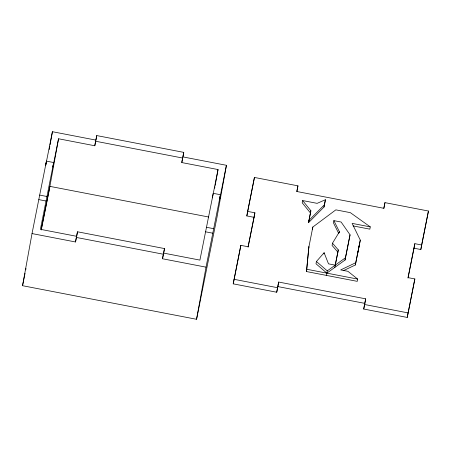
<?xml version="1.0" encoding="UTF-8"?>
<svg xmlns="http://www.w3.org/2000/svg" width="451" height="451" viewBox="0 0 451 451"><rect width="100%" height="100%" fill="white"/><g stroke="black" fill="none" stroke-linecap="round" stroke-linejoin="round"><path stroke-width="0.68" d="M306.505 271.553L308.879 246.815L306.505 271.553L357.26 281.351L357.671 279.084L347.93 271.327L340.68 269.929L355.766 262.713L360.287 240.135L352.13 223.386L370.254 226.881L369.843 229.147L353.06 225.912M22.55 285.703L32.021 233.573L46.447 161.131L53.697 162.535L52.874 167.067L58.54 138.767L94.789 145.769L96.745 135.576L183.749 152.37L182.926 156.903L226.43 165.297L216.954 217.427L196.557 319.291L22.55 285.703L25.03 273.312M46.447 161.131L45.624 165.664L52.423 131.709L95.922 140.109L96.745 135.576M49.182 149.546L49.802 146.113M50.055 144.743L52.423 131.709M94.789 145.769L95.612 141.236L182.616 158.03L181.792 162.563L218.042 169.559L199.911 260.103L163.662 253.107L164.485 248.574L77.482 231.78L76.659 236.313L40.404 229.317L53.697 162.535M58.54 138.767L49.063 190.897L41.238 229.993M32.021 233.573L75.526 241.973L76.349 237.44L163.352 254.234L162.529 258.767L206.028 267.161L196.557 319.291M212.376 197.854L213.205 193.321L220.454 194.719L219.631 199.252L226.43 165.297M214.659 188.18L214.913 186.804M215.161 185.423L218.042 169.559M206.028 267.161L220.454 194.719M414.83 243.67L414.007 248.202L420.828 249.521L421.651 244.989L414.83 243.67L408.031 277.624L414.852 278.943L407.23 317.431L363.726 309.031L365.682 298.844L278.679 282.05L276.722 292.237L233.223 283.842L240.845 245.355L248.095 246.753L254.894 212.799L247.644 211.401L254.443 177.446L297.948 185.84L296.871 191.636M240.845 245.355L233.223 283.842M248.089 247.21L254.071 217.331L246.821 215.933L247.644 211.401M254.443 177.446L246.821 215.933M254.071 217.331L254.894 212.799M276.722 292.237L278.679 282.05M302.632 200.548L302.215 202.815L310.463 212.996L308.518 222.693L324.01 207.02L325.425 199.725L317.132 203.35L302.632 200.548L310.874 210.73L310.463 212.996M308.518 222.693L310.874 210.73M312.436 229.277L312.847 227.011L335.854 209.856L350.354 212.658L370.254 226.881M324.01 207.02L325.425 199.725M334.817 267.404L335.228 265.137L328.508 263.841L324.111 252.74L316.416 261.507L316.004 263.773L326.857 273.137L345.043 260.041L350.049 234.824L341.125 222.033L333.875 220.635L333.464 222.901L338.701 233.421M323.908 253.874L324.111 252.74M326.445 275.403L327.268 270.871L345.455 257.775L350.049 234.824M333.875 220.635L339.423 231.769L332.494 243.19L332.083 245.457L337.872 252.154L335.217 265.419M339.22 232.902L339.423 231.769M337.872 252.154L338.284 249.888L332.494 243.19M345.043 260.041L345.455 257.775M347.371 248.405L347.783 246.139M343.408 270.69L355.354 264.979L355.766 262.713M357.62 253.659L358.032 251.393M358.754 247.999L359.165 245.733M360.287 240.135L355.354 264.979M363.726 309.031L365.682 298.844M420.828 249.521L428.45 211.034L384.951 202.634L383.874 208.43M407.23 317.431L414.852 278.943M25.718 269.873L25.995 268.492M41.233 229.576L49.886 186.364L208.706 217.021M75.526 241.973L77.482 231.78M162.529 258.767L164.485 248.574M181.792 162.563L183.749 152.37M297.948 185.84L296.814 191.5L383.812 208.294L384.951 202.634M308.467 249.082L312.847 227.011M335.228 265.137L338.284 249.888M408.02 278.087L414.007 248.202M421.651 244.989L428.45 211.034M308.929 220.426L324.421 204.754M39.649 195.086L46.898 196.489M206.4 227.276L213.656 228.674M38.82 199.618L46.075 201.022M205.577 231.808L212.827 233.206M306.917 269.286L357.671 279.084M277.855 286.582L364.859 303.376M234.046 279.31L277.545 287.704M364.549 304.498L408.054 312.898M316.416 261.507L327.268 270.871"/></g></svg>
